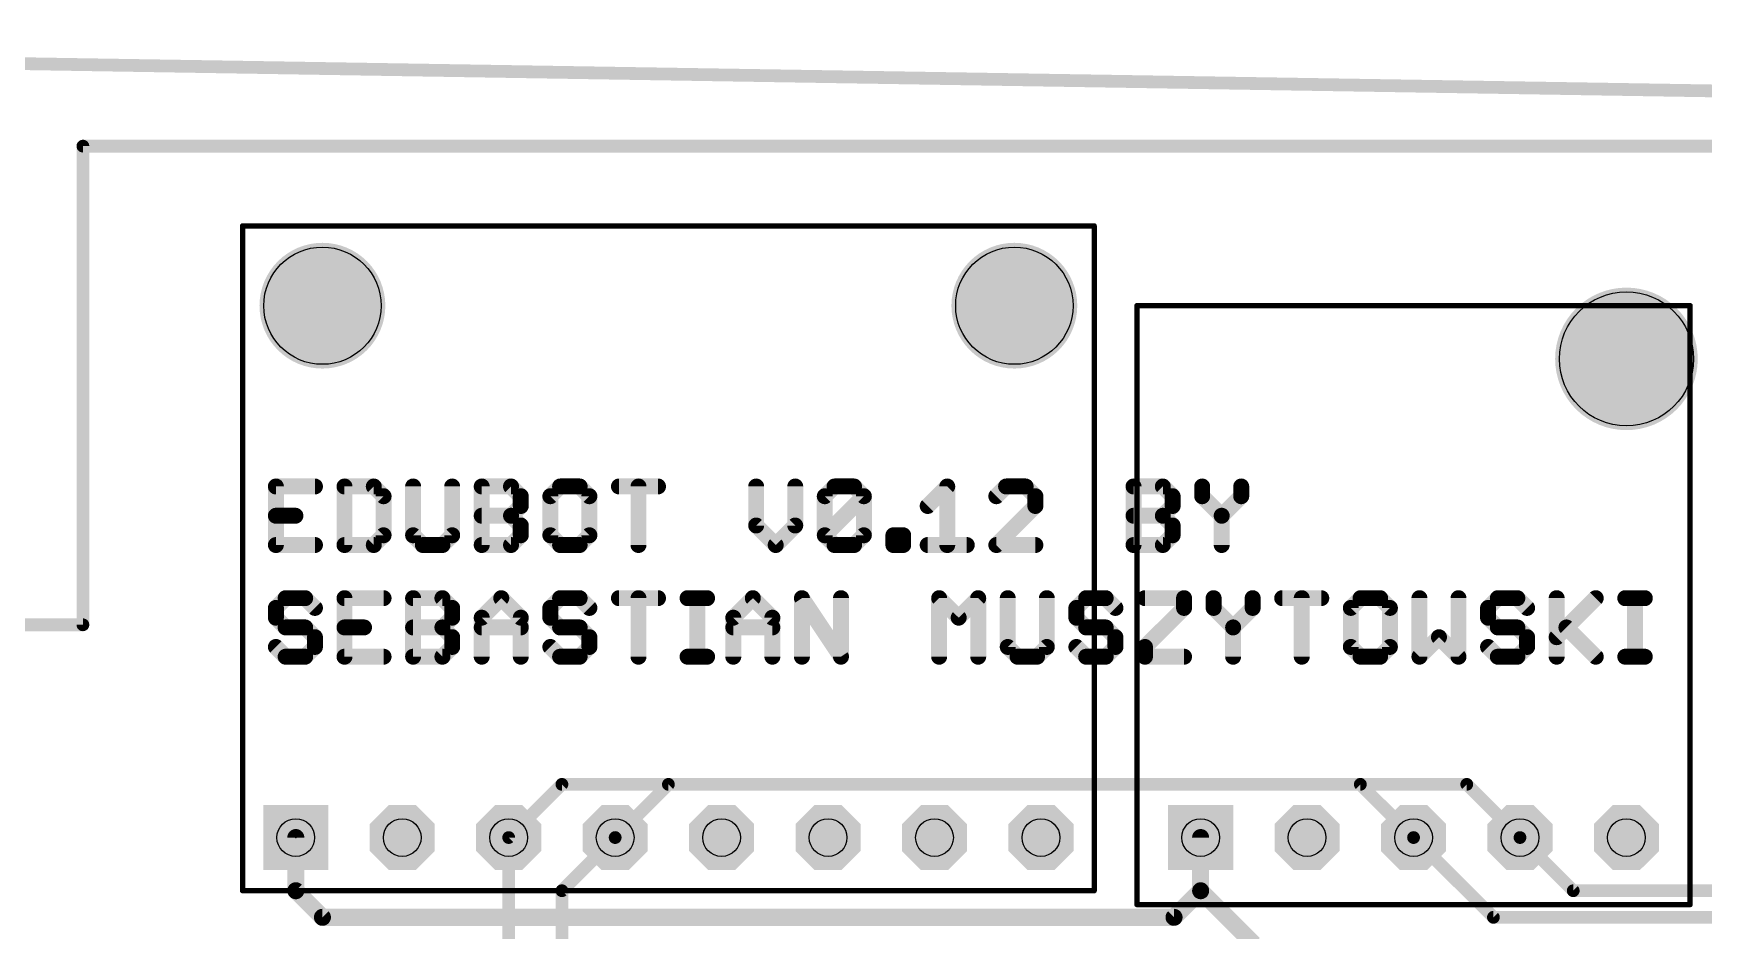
# Model space of a CAD drawing. Extents: x -1 to 156, y 2 to 108.
# Drawn here: x 34.38 to 74.23, y 86.68 to 108.1 of the extents above; entities that cross this region are included whole.
import ezdxf

# ---------------------------------------------------------------- set-up
doc = ezdxf.new("R2010")
doc.units = 0
for name, color, linetype in [('1', 22, 'CONTINUOUS'), ('16', 175, 'CONTINUOUS'), ('17', 82, 'CONTINUOUS'), ('20', 7, 'CONTINUOUS'), ('21', 253, 'CONTINUOUS'), ('23', 7, 'CONTINUOUS'), ('29', 253, 'CONTINUOUS'), ('30', 253, 'CONTINUOUS'), ('44', 253, 'CONTINUOUS')]:
    doc.layers.add(name, color=color, linetype=linetype)

# ---------------------------------------------------------------- blocks, each defined once
blk = doc.blocks.new('SQUAREP')
blk.add_solid([(-0.5, -0.5), (0.5, -0.5), (-0.5, 0.5), (0.5, 0.5)])
blk = doc.blocks.new('OCTAGONP')
at = {"const_width": 0.5}
blk.add_lwpolyline([(-0.25, -0.1036), (-0.25, 0.1036), (-0.1036, 0.25), (0.1036, 0.25), (0.25, 0.1036), (0.25, -0.1036), (0.1036, -0.25), (-0.1036, -0.25), (-0.25, -0.1036), (-0.25, 0.1036)], dxfattribs=at)

msp = doc.modelspace()

# ---------------------------------------------------------------- linework, layer by layer
at = {"layer": '1'}
for points, const_width in [([(-1.27, 107.95), (156.21, 105.41)], 0.3048), ([(41.0969, 97.2832), (40.1647, 97.2832)], 0.381), ([(40.1647, 97.2832), (40.1647, 95.885)], 0.381), ([(41.8019, 97.2832), (41.8019, 95.885)], 0.381), ([(42.501, 97.2832), (41.8019, 97.2832)], 0.381), ([(42.734, 97.0502), (42.501, 97.2832)], 0.381), ([(42.734, 96.118), (42.734, 97.0502)], 0.381), ([(43.439, 97.2832), (43.439, 96.118)], 0.381), ([(44.3712, 96.118), (44.3712, 97.2832)], 0.381), ([(45.0762, 95.885), (45.0762, 97.2832)], 0.381), ([(45.0762, 97.2832), (45.7753, 97.2832)], 0.381), ([(45.7753, 97.2832), (46.0083, 97.0502)], 0.381), ([(46.0083, 97.0502), (46.0083, 96.8171)], 0.381), ([(46.9464, 97.2832), (46.7133, 97.0502)], 0.381), ([(46.7133, 97.0502), (46.7133, 96.118)], 0.381), ([(47.4124, 97.2832), (46.9464, 97.2832)], 0.381), ([(47.6455, 97.0502), (47.4124, 97.2832)], 0.381), ([(47.6455, 96.118), (47.6455, 97.0502)], 0.381), ([(48.3505, 97.2832), (49.2826, 97.2832)], 0.381), ([(48.8166, 95.885), (48.8166, 97.2832)], 0.381), ([(51.6248, 97.2832), (51.6248, 96.3511)], 0.381), ([(52.5569, 96.3511), (52.5569, 97.2832)], 0.381), ([(53.262, 97.0502), (53.495, 97.2832)], 0.381), ([(53.262, 96.118), (53.262, 97.0502)], 0.381), ([(53.262, 96.118), (54.1941, 97.0502)], 0.381), ([(53.495, 97.2832), (53.9611, 97.2832)], 0.381), ([(53.9611, 97.2832), (54.1941, 97.0502)], 0.381), ([(54.1941, 97.0502), (54.1941, 96.118)], 0.381), ([(55.7177, 96.8171), (56.1838, 97.2832)], 0.381), ([(56.1838, 97.2832), (56.1838, 95.885)], 0.381), ([(57.5879, 97.2832), (57.3549, 97.0502)], 0.381), ([(58.054, 97.2832), (57.5879, 97.2832)], 0.381), ([(58.287, 97.0502), (58.054, 97.2832)], 0.381), ([(58.287, 96.8171), (58.287, 97.0502)], 0.381), ([(60.6292, 95.885), (60.6292, 97.2832)], 0.381), ([(60.6292, 97.2832), (61.3283, 97.2832)], 0.381), ([(61.3283, 97.2832), (61.5613, 97.0502)], 0.381), ([(61.5613, 97.0502), (61.5613, 96.8171)], 0.381), ([(62.2663, 97.2832), (62.2663, 97.0502)], 0.381), ([(62.2663, 97.0502), (62.7324, 96.5841)], 0.381), ([(62.7324, 96.5841), (63.1985, 97.0502)], 0.381), ([(63.1985, 97.0502), (63.1985, 97.2832)], 0.381), ([(46.0083, 96.8171), (45.7753, 96.5841)], 0.381), ([(57.3549, 95.885), (58.287, 96.8171)], 0.381), ([(61.5613, 96.8171), (61.3283, 96.5841)], 0.381), ([(40.1647, 96.5841), (40.6308, 96.5841)], 0.381), ([(45.0762, 96.5841), (45.7753, 96.5841)], 0.381), ([(45.7753, 96.5841), (46.0083, 96.3511)], 0.381), ([(46.0083, 96.3511), (46.0083, 96.118)], 0.381), ([(51.6248, 96.3511), (52.0909, 95.885)], 0.381), ([(52.0909, 95.885), (52.5569, 96.3511)], 0.381), ([(60.6292, 96.5841), (61.3283, 96.5841)], 0.381), ([(61.3283, 96.5841), (61.5613, 96.3511)], 0.381), ([(61.5613, 96.3511), (61.5613, 96.118)], 0.381), ([(62.7324, 96.5841), (62.7324, 95.885)], 0.381), ([(40.1647, 95.885), (41.0969, 95.885)], 0.381), ([(41.8019, 95.885), (42.501, 95.885)], 0.381), ([(42.501, 95.885), (42.734, 96.118)], 0.381), ([(43.439, 96.118), (43.6721, 95.885)], 0.381), ([(43.6721, 95.885), (44.1381, 95.885)], 0.381), ([(44.1381, 95.885), (44.3712, 96.118)], 0.381), ([(45.7753, 95.885), (45.0762, 95.885)], 0.381), ([(46.0083, 96.118), (45.7753, 95.885)], 0.381), ([(46.7133, 96.118), (46.9464, 95.885)], 0.381), ([(46.9464, 95.885), (47.4124, 95.885)], 0.381), ([(47.4124, 95.885), (47.6455, 96.118)], 0.381), ([(53.495, 95.885), (53.262, 96.118)], 0.381), ([(53.9611, 95.885), (53.495, 95.885)], 0.381), ([(54.1941, 96.118), (53.9611, 95.885)], 0.381), ([(54.8991, 95.885), (54.8991, 96.118)], 0.381), ([(54.8991, 96.118), (55.1322, 96.118)], 0.381), ([(55.1322, 95.885), (54.8991, 95.885)], 0.381), ([(55.1322, 96.118), (55.1322, 95.885)], 0.381), ([(55.7177, 95.885), (56.6498, 95.885)], 0.381), ([(58.287, 95.885), (57.3549, 95.885)], 0.381), ([(61.3283, 95.885), (60.6292, 95.885)], 0.381), ([(61.5613, 96.118), (61.3283, 95.885)], 0.381), ([(40.3978, 94.6162), (40.1647, 94.3832)], 0.381), ([(40.1647, 94.3832), (40.1647, 94.1501)], 0.381), ([(40.8638, 94.6162), (40.3978, 94.6162)], 0.381), ([(41.0969, 94.3832), (40.8638, 94.6162)], 0.381), ([(42.734, 94.6162), (41.8019, 94.6162)], 0.381), ([(41.8019, 94.6162), (41.8019, 93.218)], 0.381), ([(43.439, 93.218), (43.439, 94.6162)], 0.381), ([(43.439, 94.6162), (44.1381, 94.6162)], 0.381), ([(44.1381, 94.6162), (44.3712, 94.3832)], 0.381), ([(44.3712, 94.3832), (44.3712, 94.1501)], 0.381), ([(45.0762, 94.1501), (45.5423, 94.6162)], 0.381), ([(45.5423, 94.6162), (46.0083, 94.1501)], 0.381), ([(46.9464, 94.6162), (46.7133, 94.3832)], 0.381), ([(46.7133, 94.3832), (46.7133, 94.1501)], 0.381), ([(47.4124, 94.6162), (46.9464, 94.6162)], 0.381), ([(47.6455, 94.3832), (47.4124, 94.6162)], 0.381), ([(48.3505, 94.6162), (49.2826, 94.6162)], 0.381), ([(48.8166, 93.218), (48.8166, 94.6162)], 0.381), ([(49.9877, 94.6162), (50.4537, 94.6162)], 0.381), ([(50.2207, 93.218), (50.2207, 94.6162)], 0.381), ([(51.0791, 94.1501), (51.5452, 94.6162)], 0.381), ([(51.5452, 94.6162), (52.0112, 94.1501)], 0.381), ([(52.7163, 93.218), (52.7163, 94.6162)], 0.381), ([(52.7163, 94.6162), (53.6484, 93.218)], 0.381), ([(53.6484, 93.218), (53.6484, 94.6162)], 0.381), ([(55.9906, 93.218), (55.9906, 94.6162)], 0.381), ([(55.9906, 94.6162), (56.4566, 94.1501)], 0.381), ([(56.4566, 94.1501), (56.9227, 94.6162)], 0.381), ([(56.9227, 94.6162), (56.9227, 93.218)], 0.381), ([(57.6277, 94.6162), (57.6277, 93.451)], 0.381), ([(58.5599, 93.451), (58.5599, 94.6162)], 0.381), ([(59.4979, 94.6162), (59.2649, 94.3832)], 0.381), ([(59.2649, 94.3832), (59.2649, 94.1501)], 0.381), ([(59.964, 94.6162), (59.4979, 94.6162)], 0.381), ([(60.197, 94.3832), (59.964, 94.6162)], 0.381), ([(60.902, 94.6162), (61.8342, 94.6162)], 0.381), ([(61.8342, 94.3832), (60.902, 93.451)], 0.381), ([(61.8342, 94.6162), (61.8342, 94.3832)], 0.381), ([(62.5392, 94.6162), (62.5392, 94.3832)], 0.381), ([(62.5392, 94.3832), (63.0053, 93.9171)], 0.381), ([(63.0053, 93.9171), (63.4713, 94.3832)], 0.381), ([(63.4713, 94.3832), (63.4713, 94.6162)], 0.381), ([(64.1763, 94.6162), (65.1085, 94.6162)], 0.381), ([(64.6424, 93.218), (64.6424, 94.6162)], 0.381), ([(66.0465, 94.6162), (65.8135, 94.3832)], 0.381), ([(65.8135, 94.3832), (65.8135, 93.451)], 0.381), ([(66.5126, 94.6162), (66.0465, 94.6162)], 0.381), ([(66.7456, 94.3832), (66.5126, 94.6162)], 0.381), ([(66.7456, 93.451), (66.7456, 94.3832)], 0.381), ([(67.4507, 94.6162), (67.4507, 93.218)], 0.381), ([(68.3828, 93.218), (68.3828, 94.6162)], 0.381), ([(69.3208, 94.6162), (69.0878, 94.3832)], 0.381), ([(69.0878, 94.3832), (69.0878, 94.1501)], 0.381), ([(69.7869, 94.6162), (69.3208, 94.6162)], 0.381), ([(70.0199, 94.3832), (69.7869, 94.6162)], 0.381), ([(70.725, 94.6162), (70.725, 93.218)], 0.381), ([(70.725, 93.6841), (71.6571, 94.6162)], 0.381), ([(72.3621, 94.6162), (72.8282, 94.6162)], 0.381), ([(72.5952, 93.218), (72.5952, 94.6162)], 0.381), ([(40.1647, 94.1501), (40.3978, 93.9171)], 0.381), ([(40.3978, 93.9171), (40.8638, 93.9171)], 0.381), ([(40.8638, 93.9171), (41.0969, 93.6841)], 0.381), ([(41.8019, 93.9171), (42.2679, 93.9171)], 0.381), ([(43.439, 93.9171), (44.1381, 93.9171)], 0.381), ([(44.3712, 94.1501), (44.1381, 93.9171)], 0.381), ([(44.1381, 93.9171), (44.3712, 93.6841)], 0.381), ([(45.0762, 93.218), (45.0762, 94.1501)], 0.381), ([(45.0762, 93.9171), (46.0083, 93.9171)], 0.381), ([(46.0083, 94.1501), (46.0083, 93.218)], 0.381), ([(46.7133, 94.1501), (46.9464, 93.9171)], 0.381), ([(46.9464, 93.9171), (47.4124, 93.9171)], 0.381), ([(47.4124, 93.9171), (47.6455, 93.6841)], 0.381), ([(51.0791, 93.218), (51.0791, 94.1501)], 0.381), ([(51.0791, 93.9171), (52.0112, 93.9171)], 0.381), ([(52.0112, 94.1501), (52.0112, 93.218)], 0.381), ([(59.2649, 94.1501), (59.4979, 93.9171)], 0.381), ([(59.4979, 93.9171), (59.964, 93.9171)], 0.381), ([(59.964, 93.9171), (60.197, 93.6841)], 0.381), ([(63.0053, 93.9171), (63.0053, 93.218)], 0.381), ([(69.0878, 94.1501), (69.3208, 93.9171)], 0.381), ([(69.3208, 93.9171), (69.7869, 93.9171)], 0.381), ([(69.7869, 93.9171), (70.0199, 93.6841)], 0.381), ([(70.958, 93.9171), (71.6571, 93.218)], 0.381), ([(41.0969, 93.6841), (41.0969, 93.451)], 0.381), ([(44.3712, 93.6841), (44.3712, 93.451)], 0.381), ([(47.6455, 93.6841), (47.6455, 93.451)], 0.381), ([(60.197, 93.6841), (60.197, 93.451)], 0.381), ([(67.4507, 93.218), (67.9167, 93.6841)], 0.381), ([(67.9167, 93.6841), (68.3828, 93.218)], 0.381), ([(70.0199, 93.6841), (70.0199, 93.451)], 0.381), ([(40.3978, 93.218), (40.1647, 93.451)], 0.381), ([(40.8638, 93.218), (40.3978, 93.218)], 0.381), ([(41.0969, 93.451), (40.8638, 93.218)], 0.381), ([(41.8019, 93.218), (42.734, 93.218)], 0.381), ([(44.1381, 93.218), (43.439, 93.218)], 0.381), ([(44.3712, 93.451), (44.1381, 93.218)], 0.381), ([(46.9464, 93.218), (46.7133, 93.451)], 0.381), ([(47.4124, 93.218), (46.9464, 93.218)], 0.381), ([(47.6455, 93.451), (47.4124, 93.218)], 0.381), ([(49.9877, 93.218), (50.4537, 93.218)], 0.381), ([(57.6277, 93.451), (57.8608, 93.218)], 0.381), ([(57.8608, 93.218), (58.3268, 93.218)], 0.381), ([(58.3268, 93.218), (58.5599, 93.451)], 0.381), ([(59.4979, 93.218), (59.2649, 93.451)], 0.381), ([(59.964, 93.218), (59.4979, 93.218)], 0.381), ([(60.197, 93.451), (59.964, 93.218)], 0.381), ([(60.902, 93.451), (60.902, 93.218)], 0.381), ([(60.902, 93.218), (61.8342, 93.218)], 0.381), ([(65.8135, 93.451), (66.0465, 93.218)], 0.381), ([(66.0465, 93.218), (66.5126, 93.218)], 0.381), ([(66.5126, 93.218), (66.7456, 93.451)], 0.381), ([(69.3208, 93.218), (69.0878, 93.451)], 0.381), ([(69.7869, 93.218), (69.3208, 93.218)], 0.381), ([(70.0199, 93.451), (69.7869, 93.218)], 0.381), ([(72.3621, 93.218), (72.8282, 93.218)], 0.381), ([(48.26, 88.9), (49.53, 90.17)], 0.3048), ([(49.53, 90.17), (68.58, 90.17)], 0.3048), ([(68.58, 90.17), (69.85, 88.9)], 0.3048), ([(45.72, 78.74), (45.72, 88.9)], 0.3048), ([(46.99, 87.63), (48.26, 88.9)], 0.3048), ([(62.23, 87.63), (62.23, 88.9)], 0.3048), ([(67.31, 88.9), (69.215, 86.995)], 0.3048), ([(69.85, 88.9), (71.12, 87.63)], 0.3048), ([(46.99, 85.09), (46.99, 87.63)], 0.3048), ([(63.5, 86.36), (62.23, 87.63)], 0.4064), ([(71.12, 87.63), (81.28, 87.63)], 0.3048), ([(69.215, 86.995), (78.105, 86.995)], 0.3048)]:
    msp.add_lwpolyline(points, dxfattribs=dict(at, const_width=const_width))
for points, const_width in [([(40.26, 97.2832, 1), (40.0695, 97.2832)], 0.1905), ([(40.1647, 97.3784, 1), (40.1647, 97.1879)], 0.1905), ([(41.0969, 97.1879, 1), (41.0969, 97.3784)], 0.1905), ([(41.8971, 97.2832, 1), (41.7066, 97.2832)], 0.1905), ([(41.8019, 97.3784, 1), (41.8019, 97.1879)], 0.1905), ([(42.5683, 97.3505, 1), (42.4336, 97.2158)], 0.1905), ([(42.501, 97.1879, 1), (42.501, 97.3784)], 0.1905), ([(42.8293, 97.0502, 1), (42.6388, 97.0502)], 0.1905), ([(43.5343, 97.2832, 1), (43.3438, 97.2832)], 0.1905), ([(44.4664, 97.2832, 1), (44.2759, 97.2832)], 0.1905), ([(45.1714, 97.2832, 1), (44.9809, 97.2832)], 0.1905), ([(45.0762, 97.3784, 1), (45.0762, 97.1879)], 0.1905), ([(45.8426, 97.3505, 1), (45.7079, 97.2158)], 0.1905), ([(45.7753, 97.1879, 1), (45.7753, 97.3784)], 0.1905), ([(46.1036, 97.0502, 1), (45.9131, 97.0502)], 0.1905), ([(46.8086, 97.0502, 1), (46.6181, 97.0502)], 0.1905), ([(46.9464, 97.3784, 1), (46.9464, 97.1879)], 0.1905), ([(47.0137, 97.2158, 1), (46.879, 97.3505)], 0.1905), ([(47.4798, 97.3505, 1), (47.3451, 97.2158)], 0.1905), ([(47.4124, 97.1879, 1), (47.4124, 97.3784)], 0.1905), ([(47.7407, 97.0502, 1), (47.5502, 97.0502)], 0.1905), ([(48.3505, 97.3784, 1), (48.3505, 97.1879)], 0.1905), ([(48.9118, 97.2832, 1), (48.7213, 97.2832)], 0.1905), ([(49.2826, 97.1879, 1), (49.2826, 97.3784)], 0.1905), ([(51.7201, 97.2832, 1), (51.5296, 97.2832)], 0.1905), ([(52.6522, 97.2832, 1), (52.4617, 97.2832)], 0.1905), ([(53.3572, 97.0502, 1), (53.1667, 97.0502)], 0.1905), ([(53.495, 97.3784, 1), (53.495, 97.1879)], 0.1905), ([(53.5624, 97.2158, 1), (53.4277, 97.3505)], 0.1905), ([(54.0284, 97.3505, 1), (53.8937, 97.2158)], 0.1905), ([(53.9611, 97.1879, 1), (53.9611, 97.3784)], 0.1905), ([(54.2894, 97.0502, 1), (54.0989, 97.0502)], 0.1905), ([(54.2615, 96.9828, 1), (54.1267, 97.1175)], 0.1905), ([(56.279, 97.2832, 1), (56.0885, 97.2832)], 0.1905), ([(56.2511, 97.2158, 1), (56.1164, 97.3505)], 0.1905), ([(57.5879, 97.3784, 1), (57.5879, 97.1879)], 0.1905), ([(57.6552, 97.2158, 1), (57.5205, 97.3505)], 0.1905), ([(58.1213, 97.3505, 1), (57.9866, 97.2158)], 0.1905), ([(58.054, 97.1879, 1), (58.054, 97.3784)], 0.1905), ([(58.3822, 97.0502, 1), (58.1917, 97.0502)], 0.1905), ([(60.7244, 97.2832, 1), (60.5339, 97.2832)], 0.1905), ([(60.6292, 97.3784, 1), (60.6292, 97.1879)], 0.1905), ([(61.3956, 97.3505, 1), (61.2609, 97.2158)], 0.1905), ([(61.3283, 97.1879, 1), (61.3283, 97.3784)], 0.1905), ([(61.6566, 97.0502, 1), (61.4661, 97.0502)], 0.1905), ([(62.3616, 97.2832, 1), (62.1711, 97.2832)], 0.1905), ([(62.3337, 97.1175, 1), (62.199, 96.9828)], 0.1905), ([(63.2937, 97.2832, 1), (63.1032, 97.2832)], 0.1905), ([(63.2658, 96.9828, 1), (63.1311, 97.1175)], 0.1905), ([(42.6667, 96.9828, 1), (42.8014, 97.1175)], 0.1905), ([(45.9131, 96.8171, 1), (46.1036, 96.8171)], 0.1905), ([(45.941, 96.9828, 1), (46.0757, 97.1175)], 0.1905), ([(46.0757, 96.7498, 1), (45.941, 96.8845)], 0.1905), ([(46.646, 97.1175, 1), (46.7807, 96.9828)], 0.1905), ([(47.5781, 96.9828, 1), (47.7128, 97.1175)], 0.1905), ([(53.1946, 97.1175, 1), (53.3293, 96.9828)], 0.1905), ([(54.1267, 96.9828, 1), (54.2615, 97.1175)], 0.1905), ([(55.6504, 96.8845, 1), (55.7851, 96.7498)], 0.1905), ([(57.2875, 97.1175, 1), (57.4222, 96.9828)], 0.1905), ([(58.1917, 96.8171, 1), (58.3822, 96.8171)], 0.1905), ([(58.2196, 96.9828, 1), (58.3543, 97.1175)], 0.1905), ([(58.3543, 96.7498, 1), (58.2196, 96.8845)], 0.1905), ([(61.4661, 96.8171, 1), (61.6566, 96.8171)], 0.1905), ([(61.494, 96.9828, 1), (61.6287, 97.1175)], 0.1905), ([(61.6287, 96.7498, 1), (61.494, 96.8845)], 0.1905), ([(62.1711, 97.0502, 1), (62.3616, 97.0502)], 0.1905), ([(63.1032, 97.0502, 1), (63.2937, 97.0502)], 0.1905), ([(40.1647, 96.6793, 1), (40.1647, 96.4888)], 0.1905), ([(40.6308, 96.4888, 1), (40.6308, 96.6793)], 0.1905), ([(45.0762, 96.6793, 1), (45.0762, 96.4888)], 0.1905), ([(45.8426, 96.6514, 1), (45.7079, 96.5167)], 0.1905), ([(45.7079, 96.6514, 1), (45.8426, 96.5167)], 0.1905), ([(45.7753, 96.4888, 1), (45.7753, 96.6793)], 0.1905), ([(46.1036, 96.3511, 1), (45.9131, 96.3511)], 0.1905), ([(45.941, 96.2837, 1), (46.0757, 96.4184)], 0.1905), ([(51.6922, 96.4184, 1), (51.5575, 96.2837)], 0.1905), ([(51.5296, 96.3511, 1), (51.7201, 96.3511)], 0.1905), ([(52.4617, 96.3511, 1), (52.6522, 96.3511)], 0.1905), ([(52.6243, 96.2837, 1), (52.4896, 96.4184)], 0.1905), ([(60.6292, 96.6793, 1), (60.6292, 96.4888)], 0.1905), ([(61.3956, 96.6514, 1), (61.2609, 96.5167)], 0.1905), ([(61.2609, 96.6514, 1), (61.3956, 96.5167)], 0.1905), ([(61.3283, 96.4888, 1), (61.3283, 96.6793)], 0.1905), ([(61.6566, 96.3511, 1), (61.4661, 96.3511)], 0.1905), ([(61.494, 96.2837, 1), (61.6287, 96.4184)], 0.1905), ([(62.8276, 96.5841, 1), (62.6371, 96.5841)], 0.1905), ([(62.665, 96.6514, 1), (62.7997, 96.5167)], 0.1905), ([(62.665, 96.5167, 1), (62.7997, 96.6514)], 0.1905), ([(40.1647, 95.9802, 1), (40.1647, 95.7898)], 0.1905), ([(41.0969, 95.7898, 1), (41.0969, 95.9802)], 0.1905), ([(41.8019, 95.9802, 1), (41.8019, 95.7898)], 0.1905), ([(42.4336, 95.9524, 1), (42.5683, 95.8176)], 0.1905), ([(42.501, 95.7898, 1), (42.501, 95.9802)], 0.1905), ([(42.6388, 96.118, 1), (42.8293, 96.118)], 0.1905), ([(42.8014, 96.0507, 1), (42.6667, 96.1854)], 0.1905), ([(43.5064, 96.1854, 1), (43.3717, 96.0507)], 0.1905), ([(43.3438, 96.118, 1), (43.5343, 96.118)], 0.1905), ([(43.6721, 95.9802, 1), (43.6721, 95.7898)], 0.1905), ([(43.6047, 95.8176, 1), (43.7394, 95.9524)], 0.1905), ([(44.0708, 95.9524, 1), (44.2055, 95.8176)], 0.1905), ([(44.1381, 95.7898, 1), (44.1381, 95.9802)], 0.1905), ([(44.2759, 96.118, 1), (44.4664, 96.118)], 0.1905), ([(44.4385, 96.0507, 1), (44.3038, 96.1854)], 0.1905), ([(45.0762, 95.9802, 1), (45.0762, 95.7898)], 0.1905), ([(45.7079, 95.9524, 1), (45.8426, 95.8176)], 0.1905), ([(45.7753, 95.7898, 1), (45.7753, 95.9802)], 0.1905), ([(45.9131, 96.118, 1), (46.1036, 96.118)], 0.1905), ([(46.0757, 96.0507, 1), (45.941, 96.1854)], 0.1905), ([(46.6181, 96.118, 1), (46.8086, 96.118)], 0.1905), ([(46.7807, 96.1854, 1), (46.646, 96.0507)], 0.1905), ([(46.9464, 95.9802, 1), (46.9464, 95.7898)], 0.1905), ([(46.879, 95.8176, 1), (47.0137, 95.9524)], 0.1905), ([(47.3451, 95.9524, 1), (47.4798, 95.8176)], 0.1905), ([(47.4124, 95.7898, 1), (47.4124, 95.9802)], 0.1905), ([(47.5502, 96.118, 1), (47.7407, 96.118)], 0.1905), ([(47.7128, 96.0507, 1), (47.5781, 96.1854)], 0.1905), ([(52.0235, 95.9524, 1), (52.1582, 95.8176)], 0.1905), ([(52.0235, 95.8176, 1), (52.1582, 95.9524)], 0.1905), ([(53.1667, 96.118, 1), (53.3572, 96.118)], 0.1905), ([(53.3293, 96.1854, 1), (53.1946, 96.0507)], 0.1905), ([(53.1946, 96.1854, 1), (53.3293, 96.0507)], 0.1905), ([(53.495, 95.9802, 1), (53.495, 95.7898)], 0.1905), ([(53.4277, 95.8176, 1), (53.5624, 95.9524)], 0.1905), ([(53.8937, 95.9524, 1), (54.0284, 95.8176)], 0.1905), ([(53.9611, 95.7898, 1), (53.9611, 95.9802)], 0.1905), ([(54.0989, 96.118, 1), (54.2894, 96.118)], 0.1905), ([(54.2615, 96.0507, 1), (54.1267, 96.1854)], 0.1905), ([(54.9944, 96.118, 1), (54.8039, 96.118)], 0.1905), ([(54.8991, 96.2133, 1), (54.8991, 96.0228)], 0.1905), ([(54.8991, 95.9802, 1), (54.8991, 95.7898)], 0.1905), ([(55.2274, 96.118, 1), (55.0369, 96.118)], 0.1905), ([(55.1322, 96.0228, 1), (55.1322, 96.2133)], 0.1905), ([(55.1322, 95.7898, 1), (55.1322, 95.9802)], 0.1905), ([(55.7177, 95.9802, 1), (55.7177, 95.7898)], 0.1905), ([(56.6498, 95.7898, 1), (56.6498, 95.9802)], 0.1905), ([(57.2875, 95.9524, 1), (57.4222, 95.8176)], 0.1905), ([(57.3549, 95.9802, 1), (57.3549, 95.7898)], 0.1905), ([(58.287, 95.7898, 1), (58.287, 95.9802)], 0.1905), ([(60.6292, 95.9802, 1), (60.6292, 95.7898)], 0.1905), ([(61.2609, 95.9524, 1), (61.3956, 95.8176)], 0.1905), ([(61.3283, 95.7898, 1), (61.3283, 95.9802)], 0.1905), ([(61.4661, 96.118, 1), (61.6566, 96.118)], 0.1905), ([(61.6287, 96.0507, 1), (61.494, 96.1854)], 0.1905), ([(40.0695, 95.885, 1), (40.26, 95.885)], 0.1905), ([(41.7066, 95.885, 1), (41.8971, 95.885)], 0.1905), ([(44.9809, 95.885, 1), (45.1714, 95.885)], 0.1905), ([(48.7213, 95.885, 1), (48.9118, 95.885)], 0.1905), ([(54.8039, 95.885, 1), (54.9944, 95.885)], 0.1905), ([(55.0369, 95.885, 1), (55.2274, 95.885)], 0.1905), ([(56.0885, 95.885, 1), (56.279, 95.885)], 0.1905), ([(60.5339, 95.885, 1), (60.7244, 95.885)], 0.1905), ([(62.6371, 95.885, 1), (62.8276, 95.885)], 0.1905), ([(40.26, 94.3832, 1), (40.0695, 94.3832)], 0.1905), ([(40.0974, 94.4505, 1), (40.2321, 94.3158)], 0.1905), ([(40.3978, 94.7114, 1), (40.3978, 94.5209)], 0.1905), ([(40.4651, 94.5488, 1), (40.3304, 94.6835)], 0.1905), ([(40.9312, 94.6835, 1), (40.7965, 94.5488)], 0.1905), ([(40.8638, 94.5209, 1), (40.8638, 94.7114)], 0.1905), ([(41.0295, 94.3158, 1), (41.1642, 94.4505)], 0.1905), ([(41.8971, 94.6162, 1), (41.7066, 94.6162)], 0.1905), ([(41.8019, 94.7114, 1), (41.8019, 94.5209)], 0.1905), ([(42.734, 94.5209, 1), (42.734, 94.7114)], 0.1905), ([(43.439, 94.7114, 1), (43.439, 94.5209)], 0.1905), ([(43.5343, 94.6162, 1), (43.3438, 94.6162)], 0.1905), ([(44.2055, 94.6835, 1), (44.0708, 94.5488)], 0.1905), ([(44.1381, 94.5209, 1), (44.1381, 94.7114)], 0.1905), ([(44.4664, 94.3832, 1), (44.2759, 94.3832)], 0.1905), ([(44.3038, 94.3158, 1), (44.4385, 94.4505)], 0.1905), ([(45.6096, 94.6835, 1), (45.4749, 94.5488)], 0.1905), ([(45.6096, 94.5488, 1), (45.4749, 94.6835)], 0.1905), ([(46.8086, 94.3832, 1), (46.6181, 94.3832)], 0.1905), ([(46.646, 94.4505, 1), (46.7807, 94.3158)], 0.1905), ([(46.9464, 94.7114, 1), (46.9464, 94.5209)], 0.1905), ([(47.0137, 94.5488, 1), (46.879, 94.6835)], 0.1905), ([(47.4798, 94.6835, 1), (47.3451, 94.5488)], 0.1905), ([(47.4124, 94.5209, 1), (47.4124, 94.7114)], 0.1905), ([(47.5781, 94.3158, 1), (47.7128, 94.4505)], 0.1905), ([(48.3505, 94.7114, 1), (48.3505, 94.5209)], 0.1905), ([(48.9118, 94.6162, 1), (48.7213, 94.6162)], 0.1905), ([(49.2826, 94.5209, 1), (49.2826, 94.7114)], 0.1905), ([(49.9877, 94.7114, 1), (49.9877, 94.5209)], 0.1905), ([(50.3159, 94.6162, 1), (50.1254, 94.6162)], 0.1905), ([(50.4537, 94.5209, 1), (50.4537, 94.7114)], 0.1905), ([(51.6125, 94.6835, 1), (51.4778, 94.5488)], 0.1905), ([(51.6125, 94.5488, 1), (51.4778, 94.6835)], 0.1905), ([(52.8115, 94.6162, 1), (52.621, 94.6162)], 0.1905), ([(52.7955, 94.669, 1), (52.637, 94.5634)], 0.1905), ([(53.7436, 94.6162, 1), (53.5531, 94.6162)], 0.1905), ([(56.0858, 94.6162, 1), (55.8953, 94.6162)], 0.1905), ([(56.0579, 94.6835, 1), (55.9232, 94.5488)], 0.1905), ([(57.0179, 94.6162, 1), (56.8274, 94.6162)], 0.1905), ([(56.99, 94.5488, 1), (56.8553, 94.6835)], 0.1905), ([(57.723, 94.6162, 1), (57.5325, 94.6162)], 0.1905), ([(58.6551, 94.6162, 1), (58.4646, 94.6162)], 0.1905), ([(59.3601, 94.3832, 1), (59.1696, 94.3832)], 0.1905), ([(59.1975, 94.4505, 1), (59.3322, 94.3158)], 0.1905), ([(59.4979, 94.7114, 1), (59.4979, 94.5209)], 0.1905), ([(59.5653, 94.5488, 1), (59.4306, 94.6835)], 0.1905), ([(60.0313, 94.6835, 1), (59.8966, 94.5488)], 0.1905), ([(59.964, 94.5209, 1), (59.964, 94.7114)], 0.1905), ([(60.1297, 94.3158, 1), (60.2644, 94.4505)], 0.1905), ([(60.902, 94.7114, 1), (60.902, 94.5209)], 0.1905), ([(61.9294, 94.6162, 1), (61.7389, 94.6162)], 0.1905), ([(61.7389, 94.3832, 1), (61.9294, 94.3832)], 0.1905), ([(61.9015, 94.3158, 1), (61.7668, 94.4505)], 0.1905), ([(61.8342, 94.5209, 1), (61.8342, 94.7114)], 0.1905), ([(62.6344, 94.6162, 1), (62.4439, 94.6162)], 0.1905), ([(62.4439, 94.3832, 1), (62.6344, 94.3832)], 0.1905), ([(62.6065, 94.4505, 1), (62.4718, 94.3158)], 0.1905), ([(63.5666, 94.6162, 1), (63.3761, 94.6162)], 0.1905), ([(63.3761, 94.3832, 1), (63.5666, 94.3832)], 0.1905), ([(63.5387, 94.3158, 1), (63.404, 94.4505)], 0.1905), ([(64.1763, 94.7114, 1), (64.1763, 94.5209)], 0.1905), ([(64.7377, 94.6162, 1), (64.5472, 94.6162)], 0.1905), ([(65.1085, 94.5209, 1), (65.1085, 94.7114)], 0.1905), ([(65.9088, 94.3832, 1), (65.7183, 94.3832)], 0.1905), ([(65.7462, 94.4505, 1), (65.8809, 94.3158)], 0.1905), ([(66.0465, 94.7114, 1), (66.0465, 94.5209)], 0.1905), ([(66.1139, 94.5488, 1), (65.9792, 94.6835)], 0.1905), ([(66.58, 94.6835, 1), (66.4452, 94.5488)], 0.1905), ([(66.5126, 94.5209, 1), (66.5126, 94.7114)], 0.1905), ([(66.8409, 94.3832, 1), (66.6504, 94.3832)], 0.1905), ([(66.6783, 94.3158, 1), (66.813, 94.4505)], 0.1905), ([(67.5459, 94.6162, 1), (67.3554, 94.6162)], 0.1905), ([(68.478, 94.6162, 1), (68.2875, 94.6162)], 0.1905), ([(69.1831, 94.3832, 1), (68.9926, 94.3832)], 0.1905), ([(69.0205, 94.4505, 1), (69.1552, 94.3158)], 0.1905), ([(69.3208, 94.7114, 1), (69.3208, 94.5209)], 0.1905), ([(69.3882, 94.5488, 1), (69.2535, 94.6835)], 0.1905), ([(69.8543, 94.6835, 1), (69.7196, 94.5488)], 0.1905), ([(69.7869, 94.5209, 1), (69.7869, 94.7114)], 0.1905), ([(69.9526, 94.3158, 1), (70.0873, 94.4505)], 0.1905), ([(70.8202, 94.6162, 1), (70.6297, 94.6162)], 0.1905), ([(71.7245, 94.5488, 1), (71.5897, 94.6835)], 0.1905), ([(72.3621, 94.7114, 1), (72.3621, 94.5209)], 0.1905), ([(72.6904, 94.6162, 1), (72.4999, 94.6162)], 0.1905), ([(72.8282, 94.5209, 1), (72.8282, 94.7114)], 0.1905), ([(40.0695, 94.1501, 1), (40.26, 94.1501)], 0.1905), ([(40.2321, 94.2175, 1), (40.0974, 94.0828)], 0.1905), ([(40.3978, 94.0123, 1), (40.3978, 93.8218)], 0.1905), ([(40.3304, 93.8497, 1), (40.4651, 93.9844)], 0.1905), ([(40.9312, 93.9844, 1), (40.7965, 93.8497)], 0.1905), ([(40.8638, 93.8218, 1), (40.8638, 94.0123)], 0.1905), ([(41.8019, 94.0123, 1), (41.8019, 93.8218)], 0.1905), ([(42.2679, 93.8218, 1), (42.2679, 94.0123)], 0.1905), ([(43.439, 94.0123, 1), (43.439, 93.8218)], 0.1905), ([(44.2055, 93.9844, 1), (44.0708, 93.8497)], 0.1905), ([(44.0708, 93.9844, 1), (44.2055, 93.8497)], 0.1905), ([(44.1381, 93.8218, 1), (44.1381, 94.0123)], 0.1905), ([(44.2759, 94.1501, 1), (44.4664, 94.1501)], 0.1905), ([(44.4385, 94.0828, 1), (44.3038, 94.2175)], 0.1905), ([(45.1714, 94.1501, 1), (44.9809, 94.1501)], 0.1905), ([(45.0088, 94.2175, 1), (45.1435, 94.0828)], 0.1905), ([(45.0762, 94.0123, 1), (45.0762, 93.8218)], 0.1905), ([(46.1036, 94.1501, 1), (45.9131, 94.1501)], 0.1905), ([(45.941, 94.0828, 1), (46.0757, 94.2175)], 0.1905), ([(46.0083, 93.8218, 1), (46.0083, 94.0123)], 0.1905), ([(46.6181, 94.1501, 1), (46.8086, 94.1501)], 0.1905), ([(46.7807, 94.2175, 1), (46.646, 94.0828)], 0.1905), ([(46.9464, 94.0123, 1), (46.9464, 93.8218)], 0.1905), ([(46.879, 93.8497, 1), (47.0137, 93.9844)], 0.1905), ([(47.4798, 93.9844, 1), (47.3451, 93.8497)], 0.1905), ([(47.4124, 93.8218, 1), (47.4124, 94.0123)], 0.1905), ([(51.1743, 94.1501, 1), (50.9838, 94.1501)], 0.1905), ([(51.0117, 94.2175, 1), (51.1464, 94.0828)], 0.1905), ([(51.0791, 94.0123, 1), (51.0791, 93.8218)], 0.1905), ([(52.1065, 94.1501, 1), (51.916, 94.1501)], 0.1905), ([(51.9439, 94.0828, 1), (52.0786, 94.2175)], 0.1905), ([(52.0112, 93.8218, 1), (52.0112, 94.0123)], 0.1905), ([(56.3893, 94.2175, 1), (56.524, 94.0828)], 0.1905), ([(56.3893, 94.0828, 1), (56.524, 94.2175)], 0.1905), ([(59.3322, 94.2175, 1), (59.1975, 94.0828)], 0.1905), ([(59.1696, 94.1501, 1), (59.3601, 94.1501)], 0.1905), ([(59.4979, 94.0123, 1), (59.4979, 93.8218)], 0.1905), ([(59.4306, 93.8497, 1), (59.5653, 93.9844)], 0.1905), ([(60.0313, 93.9844, 1), (59.8966, 93.8497)], 0.1905), ([(59.964, 93.8218, 1), (59.964, 94.0123)], 0.1905), ([(63.1005, 93.9171, 1), (62.91, 93.9171)], 0.1905), ([(62.9379, 93.9844, 1), (63.0726, 93.8497)], 0.1905), ([(62.9379, 93.8497, 1), (63.0726, 93.9844)], 0.1905), ([(69.1552, 94.2175, 1), (69.0205, 94.0828)], 0.1905), ([(68.9926, 94.1501, 1), (69.1831, 94.1501)], 0.1905), ([(69.3208, 94.0123, 1), (69.3208, 93.8218)], 0.1905), ([(69.2535, 93.8497, 1), (69.3882, 93.9844)], 0.1905), ([(69.8543, 93.9844, 1), (69.7196, 93.8497)], 0.1905), ([(69.7869, 93.8218, 1), (69.7869, 94.0123)], 0.1905), ([(71.0254, 93.9844, 1), (70.8907, 93.8497)], 0.1905), ([(41.1921, 93.6841, 1), (41.0016, 93.6841)], 0.1905), ([(41.0295, 93.6167, 1), (41.1642, 93.7514)], 0.1905), ([(44.4664, 93.6841, 1), (44.2759, 93.6841)], 0.1905), ([(44.3038, 93.6167, 1), (44.4385, 93.7514)], 0.1905), ([(47.7407, 93.6841, 1), (47.5502, 93.6841)], 0.1905), ([(47.5781, 93.6167, 1), (47.7128, 93.7514)], 0.1905), ([(60.2923, 93.6841, 1), (60.1018, 93.6841)], 0.1905), ([(60.1297, 93.6167, 1), (60.2644, 93.7514)], 0.1905), ([(67.9841, 93.7514, 1), (67.8494, 93.6167)], 0.1905), ([(67.9841, 93.6167, 1), (67.8494, 93.7514)], 0.1905), ([(70.1152, 93.6841, 1), (69.9247, 93.6841)], 0.1905), ([(69.9526, 93.6167, 1), (70.0873, 93.7514)], 0.1905), ([(70.6576, 93.7514, 1), (70.7923, 93.6167)], 0.1905), ([(40.2321, 93.5184, 1), (40.0974, 93.3837)], 0.1905), ([(40.3978, 93.3132, 1), (40.3978, 93.1228)], 0.1905), ([(40.3304, 93.1506, 1), (40.4651, 93.2854)], 0.1905), ([(40.7965, 93.2854, 1), (40.9312, 93.1506)], 0.1905), ([(40.8638, 93.1228, 1), (40.8638, 93.3132)], 0.1905), ([(41.0016, 93.451, 1), (41.1921, 93.451)], 0.1905), ([(41.1642, 93.3837, 1), (41.0295, 93.5184)], 0.1905), ([(41.7066, 93.218, 1), (41.8971, 93.218)], 0.1905), ([(41.8019, 93.3132, 1), (41.8019, 93.1228)], 0.1905), ([(42.734, 93.1228, 1), (42.734, 93.3132)], 0.1905), ([(43.439, 93.3132, 1), (43.439, 93.1228)], 0.1905), ([(43.3438, 93.218, 1), (43.5343, 93.218)], 0.1905), ([(44.0708, 93.2854, 1), (44.2055, 93.1506)], 0.1905), ([(44.1381, 93.1228, 1), (44.1381, 93.3132)], 0.1905), ([(44.2759, 93.451, 1), (44.4664, 93.451)], 0.1905), ([(44.4385, 93.3837, 1), (44.3038, 93.5184)], 0.1905), ([(44.9809, 93.218, 1), (45.1714, 93.218)], 0.1905), ([(45.9131, 93.218, 1), (46.1036, 93.218)], 0.1905), ([(46.7807, 93.5184, 1), (46.646, 93.3837)], 0.1905), ([(46.9464, 93.3132, 1), (46.9464, 93.1228)], 0.1905), ([(46.879, 93.1506, 1), (47.0137, 93.2854)], 0.1905), ([(47.3451, 93.2854, 1), (47.4798, 93.1506)], 0.1905), ([(47.4124, 93.1228, 1), (47.4124, 93.3132)], 0.1905), ([(47.5502, 93.451, 1), (47.7407, 93.451)], 0.1905), ([(47.7128, 93.3837, 1), (47.5781, 93.5184)], 0.1905), ([(48.7213, 93.218, 1), (48.9118, 93.218)], 0.1905), ([(49.9877, 93.3132, 1), (49.9877, 93.1228)], 0.1905), ([(50.1254, 93.218, 1), (50.3159, 93.218)], 0.1905), ([(50.4537, 93.1228, 1), (50.4537, 93.3132)], 0.1905), ([(50.9838, 93.218, 1), (51.1743, 93.218)], 0.1905), ([(51.916, 93.218, 1), (52.1065, 93.218)], 0.1905), ([(52.621, 93.218, 1), (52.8115, 93.218)], 0.1905), ([(53.5531, 93.218, 1), (53.7436, 93.218)], 0.1905), ([(53.5691, 93.1652, 1), (53.7276, 93.2708)], 0.1905), ([(55.8953, 93.218, 1), (56.0858, 93.218)], 0.1905), ([(56.8274, 93.218, 1), (57.0179, 93.218)], 0.1905), ([(57.5325, 93.451, 1), (57.723, 93.451)], 0.1905), ([(57.6951, 93.5184, 1), (57.5604, 93.3837)], 0.1905), ([(57.8608, 93.3132, 1), (57.8608, 93.1228)], 0.1905), ([(57.7934, 93.1506, 1), (57.9281, 93.2854)], 0.1905), ([(58.2595, 93.2854, 1), (58.3942, 93.1506)], 0.1905), ([(58.3268, 93.1228, 1), (58.3268, 93.3132)], 0.1905), ([(58.4646, 93.451, 1), (58.6551, 93.451)], 0.1905), ([(58.6272, 93.3837, 1), (58.4925, 93.5184)], 0.1905), ([(59.3322, 93.5184, 1), (59.1975, 93.3837)], 0.1905), ([(59.4979, 93.3132, 1), (59.4979, 93.1228)], 0.1905), ([(59.4306, 93.1506, 1), (59.5653, 93.2854)], 0.1905), ([(59.8966, 93.2854, 1), (60.0313, 93.1506)], 0.1905), ([(59.964, 93.1228, 1), (59.964, 93.3132)], 0.1905), ([(60.1018, 93.451, 1), (60.2923, 93.451)], 0.1905), ([(60.2644, 93.3837, 1), (60.1297, 93.5184)], 0.1905), ([(60.9973, 93.451, 1), (60.8068, 93.451)], 0.1905), ([(60.8347, 93.5184, 1), (60.9694, 93.3837)], 0.1905), ([(60.902, 93.3132, 1), (60.902, 93.1228)], 0.1905), ([(60.8068, 93.218, 1), (60.9973, 93.218)], 0.1905), ([(61.8342, 93.1228, 1), (61.8342, 93.3132)], 0.1905), ([(62.91, 93.218, 1), (63.1005, 93.218)], 0.1905), ([(64.5472, 93.218, 1), (64.7377, 93.218)], 0.1905), ([(65.8809, 93.5184, 1), (65.7462, 93.3837)], 0.1905), ([(65.7183, 93.451, 1), (65.9088, 93.451)], 0.1905), ([(66.0465, 93.3132, 1), (66.0465, 93.1228)], 0.1905), ([(65.9792, 93.1506, 1), (66.1139, 93.2854)], 0.1905), ([(66.4452, 93.2854, 1), (66.58, 93.1506)], 0.1905), ([(66.5126, 93.1228, 1), (66.5126, 93.3132)], 0.1905), ([(66.6504, 93.451, 1), (66.8409, 93.451)], 0.1905), ([(66.813, 93.3837, 1), (66.6783, 93.5184)], 0.1905), ([(67.3833, 93.2854, 1), (67.518, 93.1506)], 0.1905), ([(67.3554, 93.218, 1), (67.5459, 93.218)], 0.1905), ([(68.2875, 93.218, 1), (68.478, 93.218)], 0.1905), ([(68.3154, 93.1506, 1), (68.4501, 93.2854)], 0.1905), ([(69.1552, 93.5184, 1), (69.0205, 93.3837)], 0.1905), ([(69.3208, 93.3132, 1), (69.3208, 93.1228)], 0.1905), ([(69.2535, 93.1506, 1), (69.3882, 93.2854)], 0.1905), ([(69.7196, 93.2854, 1), (69.8543, 93.1506)], 0.1905), ([(69.7869, 93.1228, 1), (69.7869, 93.3132)], 0.1905), ([(69.9247, 93.451, 1), (70.1152, 93.451)], 0.1905), ([(70.0873, 93.3837, 1), (69.9526, 93.5184)], 0.1905), ([(70.6297, 93.218, 1), (70.8202, 93.218)], 0.1905), ([(71.5897, 93.1506, 1), (71.7245, 93.2854)], 0.1905), ([(72.3621, 93.3132, 1), (72.3621, 93.1228)], 0.1905), ([(72.4999, 93.218, 1), (72.6904, 93.218)], 0.1905), ([(72.8282, 93.1228, 1), (72.8282, 93.3132)], 0.1905), ([(49.53, 90.2462, 1), (49.53, 90.0938)], 0.1524), ([(49.5839, 90.1161, 1), (49.4761, 90.2239)], 0.1524), ([(68.6339, 90.2239, 1), (68.5261, 90.1161)], 0.1524), ([(68.58, 90.0938, 1), (68.58, 90.2462)], 0.1524), ([(45.7962, 88.9, 1), (45.6438, 88.9)], 0.1524), ([(48.2061, 88.9539, 1), (48.3139, 88.8461)], 0.1524), ([(48.3139, 88.8461, 1), (48.2061, 88.9539)], 0.1524), ([(62.3062, 88.9, 1), (62.1538, 88.9)], 0.1524), ([(67.3639, 88.9539, 1), (67.2561, 88.8461)], 0.1524), ([(69.9039, 88.9539, 1), (69.7961, 88.8461)], 0.1524), ([(69.7961, 88.8461, 1), (69.9039, 88.9539)], 0.1524), ([(47.0662, 87.63, 1), (46.9138, 87.63)], 0.1524), ([(46.9361, 87.6839, 1), (47.0439, 87.5761)], 0.1524), ([(62.3018, 87.7018, 1), (62.1582, 87.5582)], 0.2032), ([(62.1538, 87.63, 1), (62.3062, 87.63)], 0.1524), ([(71.12, 87.7062, 1), (71.12, 87.5538)], 0.1524), ([(71.0661, 87.5761, 1), (71.1739, 87.6839)], 0.1524), ([(69.215, 87.0712, 1), (69.215, 86.9188)], 0.1524), ([(69.1611, 86.9411, 1), (69.2689, 87.0489)], 0.1524)]:
    msp.add_lwpolyline(points, format="xyb", dxfattribs=dict(at, const_width=const_width))
at = {"layer": '16'}
for points, const_width in [([(35.56, 93.98), (35.56, 105.41)], 0.3048), ([(35.56, 105.41), (77.47, 105.41)], 0.3048), ([(0, 93.98), (35.56, 93.98)], 0.3048), ([(46.99, 90.17), (45.72, 88.9)], 0.3048), ([(66.04, 90.17), (46.99, 90.17)], 0.3048), ([(67.31, 88.9), (66.04, 90.17)], 0.3048), ([(40.64, 87.63), (40.64, 88.9)], 0.4064), ([(62.23, 88.9), (62.23, 87.63)], 0.4064), ([(41.275, 86.995), (40.64, 87.63)], 0.4064), ([(62.23, 87.63), (61.595, 86.995)], 0.4064), ([(61.595, 86.995), (41.275, 86.995)], 0.4064)]:
    msp.add_lwpolyline(points, dxfattribs=dict(at, const_width=const_width))
for points, const_width in [([(35.6362, 105.41, 1), (35.4838, 105.41)], 0.1524), ([(35.56, 105.4862, 1), (35.56, 105.3338)], 0.1524), ([(35.4838, 93.98, 1), (35.6362, 93.98)], 0.1524), ([(35.56, 93.9038, 1), (35.56, 94.0562)], 0.1524), ([(46.99, 90.2462, 1), (46.99, 90.0938)], 0.1524), ([(47.0439, 90.1161, 1), (46.9361, 90.2239)], 0.1524), ([(66.0939, 90.2239, 1), (65.9861, 90.1161)], 0.1524), ([(66.04, 90.0938, 1), (66.04, 90.2462)], 0.1524), ([(40.7416, 88.9, 1), (40.5384, 88.9)], 0.2032), ([(45.6661, 88.9539, 1), (45.7739, 88.8461)], 0.1524), ([(62.3316, 88.9, 1), (62.1284, 88.9)], 0.2032), ([(67.2561, 88.8461, 1), (67.3639, 88.9539)], 0.1524), ([(40.5384, 87.63, 1), (40.7416, 87.63)], 0.2032), ([(40.7118, 87.7018, 1), (40.5682, 87.5582)], 0.2032), ([(62.1284, 87.63, 1), (62.3316, 87.63)], 0.2032), ([(62.3018, 87.5582, 1), (62.1582, 87.7018)], 0.2032), ([(41.275, 87.0966, 1), (41.275, 86.8934)], 0.2032), ([(41.2032, 86.9232, 1), (41.3468, 87.0668)], 0.2032), ([(61.5232, 87.0668, 1), (61.6668, 86.9232)], 0.2032), ([(61.595, 86.8934, 1), (61.595, 87.0966)], 0.2032)]:
    msp.add_lwpolyline(points, format="xyb", dxfattribs=dict(at, const_width=const_width))
at = {"layer": '20', "const_width": 0.3048}
for points in [[(35.56, 93.98), (35.56, 105.41)], [(77.47, 105.41), (35.56, 105.41)], [(35.56, 93.98), (0, 93.98)]]:
    msp.add_lwpolyline(points, dxfattribs=at)
at = {"layer": '20', "const_width": 0.1524}
for points in [[(35.6362, 105.41, 1), (35.4838, 105.41)], [(35.56, 105.4862, 1), (35.56, 105.3338)], [(35.4838, 93.98, 1), (35.6362, 93.98)], [(35.56, 93.9038, 1), (35.56, 94.0562)]]:
    msp.add_lwpolyline(points, format="xyb", dxfattribs=at)
at = {"layer": '20'}
for centre, radius in [((41.275, 101.6), 1.4), ((57.785, 101.6), 1.4), ((72.39, 100.33), 1.6)]:
    msp.add_circle(centre, radius, dxfattribs=at)
at = {"layer": '21', "const_width": 0.0635}
for points in [[(39.37, 103.5368, 1), (39.37, 103.4733)], [(39.4018, 103.505, 1), (39.3383, 103.505)], [(59.7218, 103.505, 1), (59.6583, 103.505)], [(59.69, 103.4733, 1), (59.69, 103.5368)], [(60.7418, 101.6, 1), (60.6782, 101.6)], [(60.71, 101.6318, 1), (60.71, 101.5683)], [(73.9417, 101.6, 1), (73.8782, 101.6)], [(73.91, 101.5683, 1), (73.91, 101.6318)], [(39.37, 87.6618, 1), (39.37, 87.5983)], [(59.69, 87.5983, 1), (59.69, 87.6618)], [(39.3383, 87.63, 1), (39.4018, 87.63)], [(59.6583, 87.63, 1), (59.7218, 87.63)], [(60.6782, 87.3, 1), (60.7418, 87.3)], [(60.71, 87.3317, 1), (60.71, 87.2682)], [(73.8782, 87.3, 1), (73.9417, 87.3)], [(73.91, 87.2682, 1), (73.91, 87.3317)]]:
    msp.add_lwpolyline(points, format="xyb", dxfattribs=at)
at = {"layer": '21', "const_width": 0.127}
for points in [[(59.69, 103.505), (39.37, 103.505)], [(39.37, 103.505), (39.37, 87.63)], [(59.69, 87.63), (59.69, 103.505)], [(60.71, 87.3), (60.71, 101.6)], [(60.71, 101.6), (73.91, 101.6)], [(73.91, 101.6), (73.91, 87.3)], [(39.37, 87.63), (59.69, 87.63)], [(73.91, 87.3), (60.71, 87.3)]]:
    msp.add_lwpolyline(points, dxfattribs=at)
at = {"layer": '23'}
for p in [(40.64, 88.9), (67.31, 88.9)]:
    msp.add_point(p, dxfattribs=at)
at = {"layer": '29'}
for points, const_width in [([(41.275, 100.8492, 1), (41.275, 102.3508, 1), (41.275, 100.8492)], 1.5016), ([(57.785, 100.8492, 1), (57.785, 102.3508, 1), (57.785, 100.8492)], 1.5016), ([(72.39, 99.4792, 1), (72.39, 101.1808, 1), (72.39, 99.4792)], 1.7016)]:
    msp.add_lwpolyline(points, format="xyb", dxfattribs=dict(at, const_width=const_width))
at = {"layer": '30'}
for points, const_width in [([(41.275, 100.8492, 1), (41.275, 102.3508, 1), (41.275, 100.8492)], 1.5016), ([(57.785, 100.8492, 1), (57.785, 102.3508, 1), (57.785, 100.8492)], 1.5016), ([(72.39, 99.4792, 1), (72.39, 101.1808, 1), (72.39, 99.4792)], 1.7016)]:
    msp.add_lwpolyline(points, format="xyb", dxfattribs=dict(at, const_width=const_width))
at = {"layer": '44'}
for centre in [(40.64, 88.9), (43.18, 88.9), (45.72, 88.9), (48.26, 88.9), (50.8, 88.9), (53.34, 88.9), (55.88, 88.9), (58.42, 88.9), (62.23, 88.9), (64.77, 88.9), (67.31, 88.9), (69.85, 88.9), (72.39, 88.9)]:
    msp.add_circle(centre, 0.45, dxfattribs=at)

# ---------------------------------------------------------------- block references
at = {"layer": '17', "xscale": 1.35, "yscale": 1.35}
for name, p in [('SQUAREP', (40.64, 88.9)), ('SQUAREP', (40.64, 88.9)), ('OCTAGONP', (43.18, 88.9)), ('OCTAGONP', (43.18, 88.9)), ('OCTAGONP', (45.72, 88.9)), ('OCTAGONP', (45.72, 88.9)), ('OCTAGONP', (48.26, 88.9)), ('OCTAGONP', (48.26, 88.9)), ('OCTAGONP', (50.8, 88.9)), ('OCTAGONP', (50.8, 88.9)), ('OCTAGONP', (53.34, 88.9)), ('OCTAGONP', (53.34, 88.9)), ('OCTAGONP', (55.88, 88.9)), ('OCTAGONP', (55.88, 88.9)), ('OCTAGONP', (58.42, 88.9)), ('OCTAGONP', (58.42, 88.9))]:
    msp.add_blockref(name, p, dxfattribs=at)
at = {"layer": '17', "xscale": 1.35, "yscale": 1.35, "rotation": 90}
for name, p in [('SQUAREP', (62.23, 88.9)), ('SQUAREP', (62.23, 88.9)), ('OCTAGONP', (64.77, 88.9)), ('OCTAGONP', (64.77, 88.9)), ('OCTAGONP', (67.31, 88.9)), ('OCTAGONP', (67.31, 88.9)), ('OCTAGONP', (69.85, 88.9)), ('OCTAGONP', (69.85, 88.9)), ('OCTAGONP', (72.39, 88.9)), ('OCTAGONP', (72.39, 88.9))]:
    msp.add_blockref(name, p, dxfattribs=at)
at = {"layer": '29', "xscale": 1.5532, "yscale": 1.5532}
for name, p in [('SQUAREP', (40.64, 88.9)), ('OCTAGONP', (43.18, 88.9)), ('OCTAGONP', (45.72, 88.9)), ('OCTAGONP', (48.26, 88.9)), ('OCTAGONP', (50.8, 88.9)), ('OCTAGONP', (53.34, 88.9)), ('OCTAGONP', (55.88, 88.9)), ('OCTAGONP', (58.42, 88.9))]:
    msp.add_blockref(name, p, dxfattribs=at)
at = {"layer": '29', "xscale": 1.5532, "yscale": 1.5532, "rotation": 90}
for name, p in [('SQUAREP', (62.23, 88.9)), ('OCTAGONP', (64.77, 88.9)), ('OCTAGONP', (67.31, 88.9)), ('OCTAGONP', (69.85, 88.9)), ('OCTAGONP', (72.39, 88.9))]:
    msp.add_blockref(name, p, dxfattribs=at)
at = {"layer": '30', "xscale": 1.5532, "yscale": 1.5532}
for name, p in [('SQUAREP', (40.64, 88.9)), ('OCTAGONP', (43.18, 88.9)), ('OCTAGONP', (45.72, 88.9)), ('OCTAGONP', (48.26, 88.9)), ('OCTAGONP', (50.8, 88.9)), ('OCTAGONP', (53.34, 88.9)), ('OCTAGONP', (55.88, 88.9)), ('OCTAGONP', (58.42, 88.9))]:
    msp.add_blockref(name, p, dxfattribs=at)
at = {"layer": '30', "xscale": 1.5532, "yscale": 1.5532, "rotation": 90}
for name, p in [('SQUAREP', (62.23, 88.9)), ('OCTAGONP', (64.77, 88.9)), ('OCTAGONP', (67.31, 88.9)), ('OCTAGONP', (69.85, 88.9)), ('OCTAGONP', (72.39, 88.9))]:
    msp.add_blockref(name, p, dxfattribs=at)

doc.saveas('drawing.dxf')
